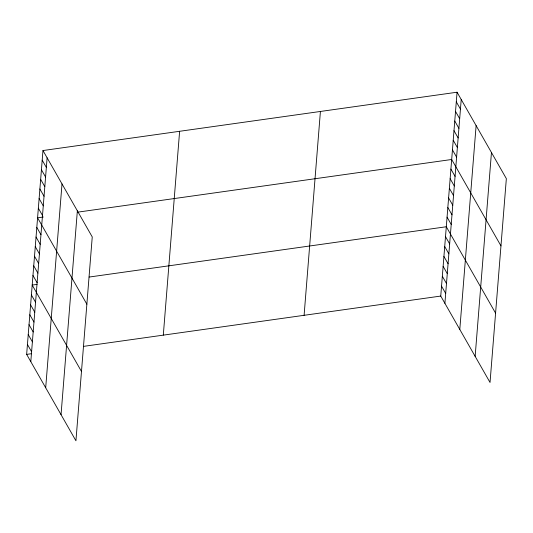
<?xml version="1.0" encoding="UTF-8"?>
<svg xmlns="http://www.w3.org/2000/svg" width="533" height="533" viewBox="0 0 533 533"><rect width="100%" height="100%" fill="white"/><g stroke="black" fill="none" stroke-linecap="round" stroke-linejoin="round"><path stroke-width="0.8" d="M42.966 150.539L92.249 236.938L75.933 440.784L26.65 354.378L42.966 150.539L457.067 92.216L506.35 178.622L490.034 382.461L440.751 296.062L457.067 92.216M30.801 361.66L47.117 157.821M45.691 387.771L62.008 183.932M61.042 414.674L77.358 210.828M163.305 335.137L179.621 131.291M304.096 315.303L320.413 111.464M444.902 303.337L461.218 99.498M459.799 329.447L476.116 125.608M475.143 356.35L491.459 152.511M43.273 217.004L37.583 217.81L86.866 304.21M77.438 212.194L451.684 159.487L500.967 245.886M37.077 284.389L32.2 285.075L81.482 371.474M89.138 277.053L446.301 226.752L495.583 313.151M26.65 354.378L31.534 353.692M83.588 346.363L440.751 296.062M456.301 101.83L460.452 109.105M455.528 111.437L459.679 118.712M454.762 121.044L458.913 128.326M453.989 130.658L458.14 137.934M453.223 140.266L457.374 147.541M452.45 149.873L456.601 157.155M450.911 169.094L455.069 176.37M450.145 178.702L454.296 185.984M449.379 188.316L453.53 195.591M448.606 197.923L452.757 205.205M447.84 207.53L451.991 214.812M447.067 217.144L451.218 224.42M445.508 236.652L449.659 243.934M444.715 246.552L448.866 253.835M443.922 256.453L448.073 263.735M443.13 266.353L447.28 273.636M442.337 276.254L446.487 283.536M441.544 286.154L445.695 293.436M42.2 160.153L46.351 167.429M41.427 169.761L45.578 177.036M40.661 179.368L44.812 186.65M39.888 188.982L44.039 196.257M39.122 198.589L43.273 205.865M38.349 208.196L42.5 215.479M36.81 227.418L40.961 234.693M36.044 237.025L40.195 244.307M35.271 246.639L39.429 253.915M34.505 256.246L38.656 263.522M33.739 265.854L37.89 273.136M32.966 275.468L37.117 282.743M31.407 294.976L35.558 302.251M30.614 304.876L34.765 312.158M29.821 314.776L33.972 322.059M29.029 324.677L33.179 331.959M28.236 334.577L32.386 341.86M27.443 344.478L31.594 351.76"/></g></svg>
